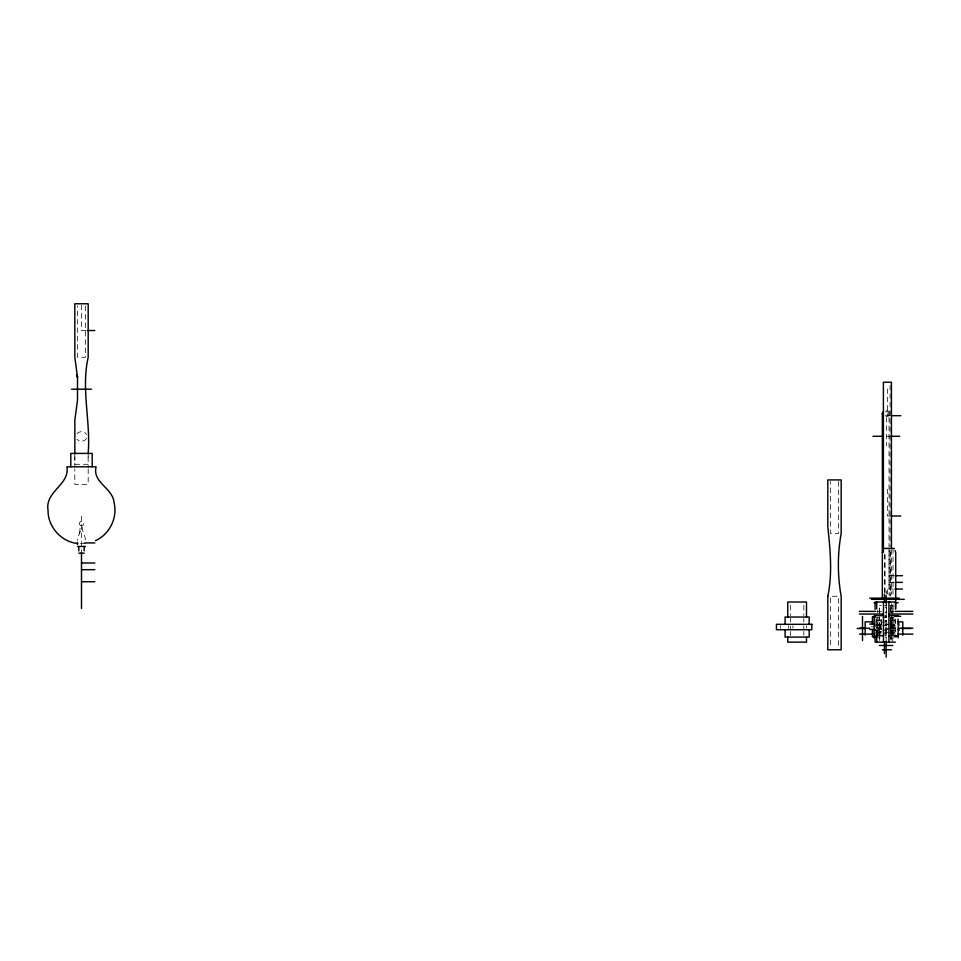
<?xml version="1.0" encoding="UTF-8"?>
<svg xmlns="http://www.w3.org/2000/svg" width="961" height="961" viewBox="0 0 961 961"><rect width="100%" height="100%" fill="white"/><g stroke="black" fill="none" stroke-linecap="round" stroke-linejoin="round"><path stroke-width="0.72" stroke-dasharray="4.8 3.6" d="M88.184 457.28L88.184 454.709M892.733 640.855L892.745 638.296M877.741 635.449L877.777 618.067M879.507 635.449L879.531 618.067M890.126 612.794L890.138 605.358M891.099 612.71L891.123 605.358M892.865 612.71L892.889 608.697M792.909 628.074L792.909 625.983M806.687 625.983L806.687 628.074M885.213 612.722L886.462 611.28M79.619 533.139L80.328 525.691L79.138 523.445L80.388 521.607L82.166 521.439L83.559 522.556L83.175 525.343L80.352 525.763L82.646 525.691C81.084 531.097 85.529 535.337 85.505 540.454M80.34 531.361L77.481 538.448L77.481 540.454M881.633 619.22L881.021 621.563L881.886 624.662M879.964 625.839L881.273 623.689M892.216 631.185L889.922 634.104M86.502 438.432C84.784 441.82 79.343 442.036 76.952 439.273M881.874 631.485L879.435 633.119L880.396 632.939M76.952 433.591C79.343 430.84 84.784 431.057 86.502 434.444M891.784 627.941L892.745 627.761L890.895 628.518L890.379 630.332M885.153 620.938L886.739 620.794M879.111 629.431C881.273 629.047 881.273 624.458 879.099 624.085M886.739 607.316L885.153 607.16M886.595 621.467L885.525 621.467M885.525 634.933L886.595 634.933M85.253 543.494L78.982 543.566M85.949 330.524L81.493 330.524L81.493 305.262M890.391 415.681L887.411 415.681L887.411 388.929M886.366 436.282L890.823 436.282M88.136 464.295L74.838 464.295L74.838 456.931M890.391 516.009L887.411 516.009L887.411 489.245M889.081 575.687L893.538 575.687M889.081 582.378L893.538 582.378M893.538 589.057L889.081 589.057L889.081 548.935M879.399 613.695L879.399 605.358L881.417 605.358M884.817 605.358L886.859 605.358M889.706 605.358L892.781 605.358L892.781 613.695M877.141 611.376L881.609 611.376M890.523 611.376L893.49 611.376M884.877 615.665L886.09 615.665M884.817 616.469L886.847 616.469M885.021 616.65L886.763 616.65M885.129 617.046L886.607 617.046M874.474 617.659L886.366 617.659L886.366 604.289M890.823 617.659L893.79 617.659M875.363 619.148L882.042 619.148M890.078 619.148L898.103 619.148M876.732 620.518L881.417 620.518M884.817 620.518L886.09 620.518M889.706 620.518L895.46 620.518M875.519 620.89L881.453 620.89M890.379 620.89L896.325 620.89M872.684 622.079L886.198 622.079M890.523 622.079L899.568 622.079M876.492 624.085L883.027 624.085M884.889 624.085L887.892 624.085M889.754 624.085L896.529 624.085M876.925 624.494L883.976 624.494M885.153 624.494L888.673 624.494M889.85 624.494L895.724 624.494M885.634 625.275L886.366 625.275M890.09 625.275L891.712 621.563L890.174 617.983M874.198 625.419L886.09 625.419M890.547 625.419L899.472 625.419M876.864 625.839L881.982 625.839M885.285 625.839L886.847 625.839M890.126 625.839L896.181 625.839M871.05 626.764L881.453 626.764M890.379 626.764L896.325 626.764M876.384 627.761L881.994 627.761M885.393 627.761L886.787 627.761M889.754 627.761L895.952 627.761M877.141 628.194L881.609 628.194M890.523 628.194L896.469 628.194M876.54 628.506L881.009 628.506M885.465 628.506L895.868 628.506M876.492 629.431L883.027 629.431M884.889 629.431L887.892 629.431M889.754 629.431L896.529 629.431M874.258 630.476L886.366 630.332M890.607 630.476L899.52 630.476M875.507 631.185L881.982 631.185M885.285 631.185L886.847 631.185M890.126 631.185L896.181 631.185M875.747 632.53L883.976 632.53M885.153 632.53L888.673 632.53M889.85 632.53L895.724 632.53M875.255 633.119L882.594 633.119M884.24 633.119L886.787 633.119M889.586 633.119L895.952 633.119M875.795 634.116L886.198 634.116M890.655 634.116L896.601 634.116M884.877 635.738L886.09 635.738M885.345 637.023L886.366 637.023M878.186 637.876L880.264 637.876M889.778 637.876L893.934 637.876M879.435 627.761L881.874 629.395M891.784 632.939L892.745 633.119L890.895 632.362L890.102 630.476M889.922 622.908L892.216 625.839M881.273 633.335L879.964 631.185M892.889 635.449L892.865 618.067M891.123 635.449L891.087 618.067M879.531 612.71L879.507 605.358M877.753 610.043L877.765 612.71M879.375 635.738L879.387 640.855M893.033 548.431L893.033 594.114M895.424 619.016L895.46 636.855M893.033 604.529L893.033 612.637M892.781 616.734L892.781 620.518M891.424 549.608L891.424 594.415M891.424 603.64L891.424 612.866M891.424 614.187L891.424 633.948M891.424 635.269L891.424 640.543M890.379 552.371L890.379 595.159M890.379 605.49L890.379 612.878M890.379 617.298L890.379 632.062M890.379 635.005L890.379 640.915M890.09 385.349L890.09 546.485M890.09 550.221L890.09 596.264M885.345 411.837A2.679 1.886 0 0 1 889.033 413.566L889.033 547.133M889.033 550.761L889.033 595.436M887.411 589.573L887.411 594.03M886.366 417.362L886.366 445.748M886.366 590.907L886.366 593.886M886.198 603.652L886.15 640.879M885.009 554.761L885.009 592.961M884.745 553.956L884.745 593.766M879.399 616.734L879.399 620.518M876.696 619.016L876.696 622.356M876.732 623.413L876.732 627.761M876.696 630.164L876.696 634.62M838.497 481.413L838.497 533.427L830.472 533.427L830.472 481.413M838.497 645.299L838.497 596.264L830.472 596.264L830.472 645.299M803.816 605.358L803.816 615.388M803.816 618.067L803.816 622.079M803.816 626.091L803.816 628.77M803.816 631.437L803.816 635.449M790.447 605.358L790.447 615.388M790.447 618.067L790.447 622.079M790.447 626.091L790.447 628.77M790.447 631.437L790.447 635.449M788.476 625.659L788.476 628.398M780.452 625.659L780.452 628.398M88.136 456.931L88.184 467.599M88.184 468.884L88.184 484.356L74.802 484.356L74.802 468.884M85.505 306.006L85.505 357.276L77.481 357.276L77.481 306.006M81.493 516.177L81.493 551.854M74.802 454.709L74.802 467.599M890.102 414.611A4.012 2.835 0 0 1 884.901 416.233M886.366 410.743A4.012 2.835 0 0 1 890.078 412.509M889.033 413.566A2.679 1.886 0 0 1 885.393 415.344"/><path stroke-width="1.44" d="M872.444 629.431L872.432 636.795L877.393 636.795M875.111 636.795L875.099 642.14L895.424 642.14M882.33 552.443L883.015 550.437M95.463 540.647C109.494 534.448 117.686 517.907 114.131 502.987C113.062 487.876 92.304 483.011 96.064 466.794L66.91 466.794C69.985 484.873 44.759 491.239 48.05 510.267C47.75 526.772 61.288 541.944 77.733 543.494M87.427 330.524L94.851 330.524M71.534 389.205L91.451 389.205M891.88 415.681L900.793 415.681M872.984 436.282L883.387 436.282M890.823 436.282L899.736 436.282M891.88 516.009L900.793 516.009M84.46 542.929L94.851 542.929M77.481 546.473L85.505 546.473M883.676 548.431L894.367 548.431M78.814 553.164L84.16 553.164M81.493 563.002L94.851 563.002M81.493 569.681L94.851 569.681M895.027 575.687L902.463 575.687M81.493 581.729L94.851 581.729M895.027 582.378L902.463 582.378M895.027 589.057L902.463 589.057M869.717 598.15L899.148 598.15M871.483 599.34L904.253 599.34M889.826 602.018L888.769 602.091M874.054 602.679L876.024 602.679M895.328 602.679L898.127 602.679M859.314 611.376L875.663 611.376M894.979 611.376L912.818 611.376M859.446 614.055L883.231 614.055M889.165 614.055L912.95 614.055M883.483 615.665L874.162 615.665L874.162 635.738L883.483 635.738M888.901 615.665L898.199 615.665M894.847 616.325L900.793 616.325M875.399 616.722L872.432 616.722L872.444 624.085M872.552 621.827L865.176 621.827L865.176 635.197M898.103 621.827L902.775 621.827L902.775 635.197M869.729 624.085L875.375 624.085M898.163 624.085L899.148 624.085M859.314 628.194L869.717 628.194M899.436 628.194L912.818 628.194M857.224 628.506L864.66 628.506M901.814 628.506L910.728 628.506M869.729 629.431L875.375 629.431M898.163 629.431L899.148 629.431M859.446 634.116L874.306 634.116M898.091 634.116L912.95 634.116M888.901 635.738L898.199 635.738M894.811 636.795L896.433 636.795M879.399 645.492L892.781 645.492M882.354 649.768L891.424 649.768M895.039 550.437L895.712 552.443L895.712 608.866M74.838 453.976L74.85 420.113L77.505 400.052L77.505 377.349L74.838 357.276L74.802 303.772L88.184 303.772L88.184 357.276C80.952 389.409 90.899 421.603 88.136 453.976M898.103 619.148L898.103 624.254M898.199 625.695L898.103 637.876M895.424 608.842L895.424 602.018L875.099 602.018L875.099 609.37M891.424 548.287L891.424 382.238L883.399 382.238L883.399 552.239M888.901 602.018L888.901 642.14M886.066 595.327L886.198 603.652M886.198 641.395L886.15 657.228M884.432 594.138L884.432 601.562M884.432 641.624L884.432 653.516M883.483 602.018L883.483 642.14M882.354 413.578L882.33 597.586M876.732 602.018L876.732 608.842M876.732 635.738L876.732 642.14M874.017 636.566L874.017 637.876M862.497 616.469L862.497 640.543M809.174 624.314L809.174 617.034L785.089 617.034L785.089 624.314M809.174 629.731L809.174 637.095L785.089 637.095L785.089 629.731M806.495 617.034L806.495 602.018L787.768 602.018L787.768 617.034M806.495 637.095L806.495 642.14L787.768 642.14L787.768 637.095M92.196 466.794L92.196 453.412L70.79 453.412L70.79 466.794M84.16 547.59L84.16 550.929M81.493 552.599L81.493 608.481M78.814 547.59L78.814 550.929M77.481 542.46L77.481 544.467M882.654 414.659A4.012 2.835 0 0 1 883.495 411.596M827.841 596.264L827.805 649.768L841.175 649.768L841.175 596.264C837.427 575.483 837.427 554.209 841.175 533.427L841.175 479.923L827.805 479.923L827.805 526.736C830.232 549.776 832.61 573.261 827.841 596.264M811.841 624.314L776.44 624.314L776.44 629.731L811.841 629.731L811.841 624.314M77.517 377.349L77.156 374.838L77.505 377.349"/></g></svg>
